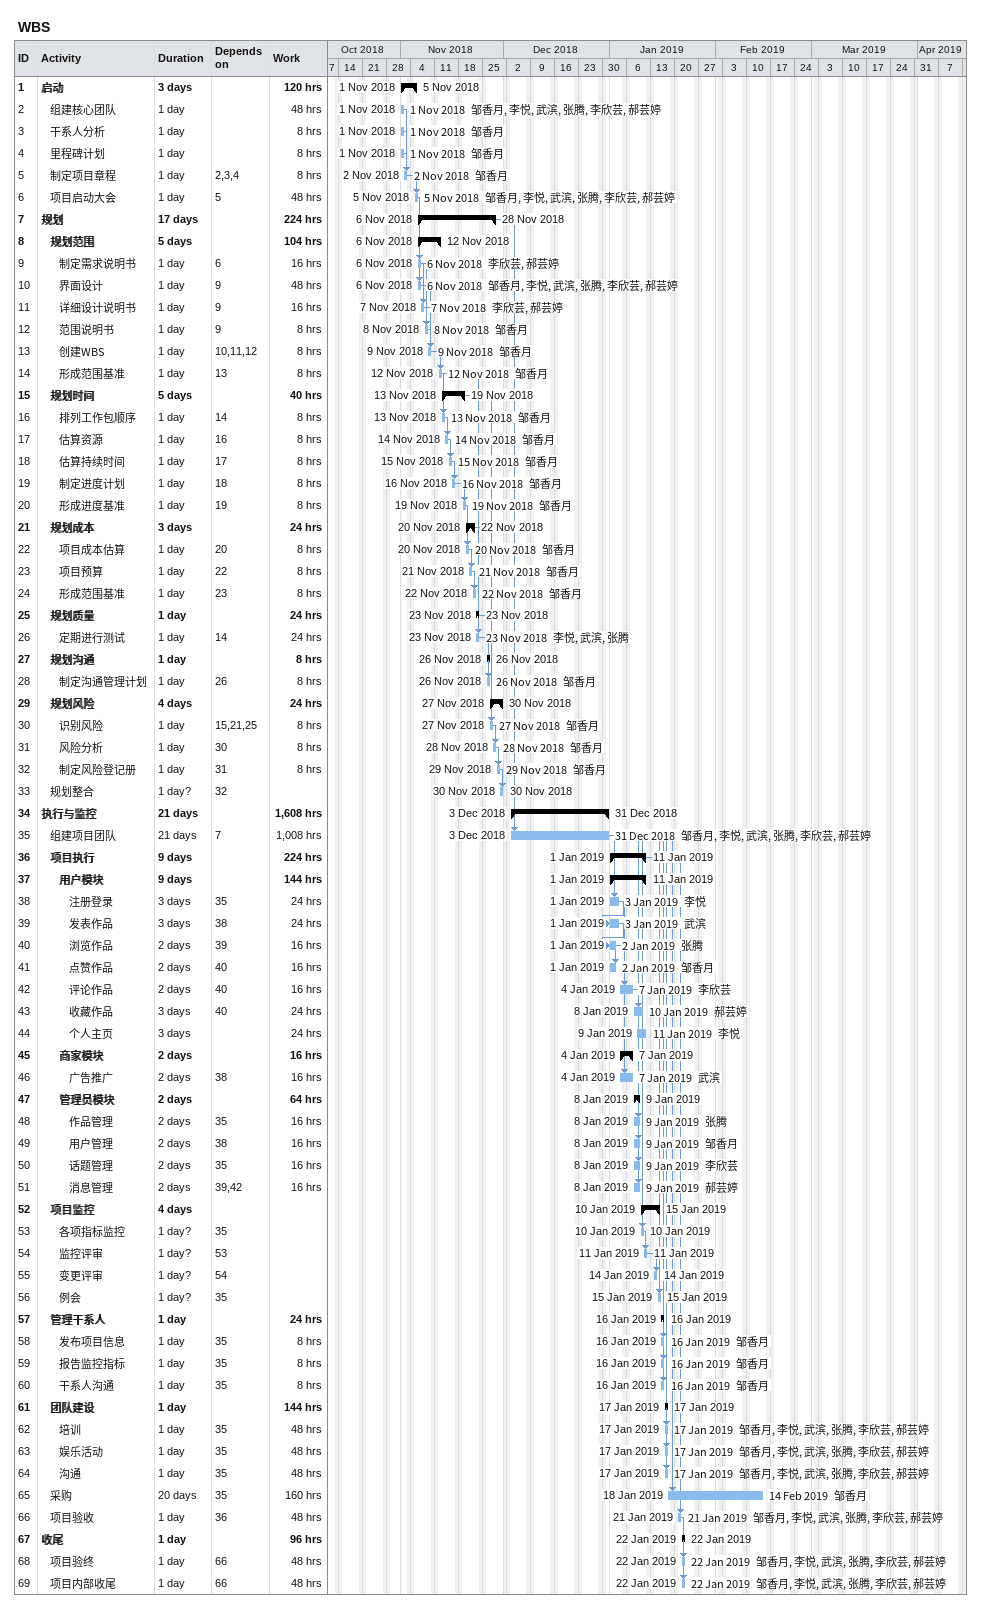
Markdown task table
WBS

| ID | Level | Task | Duration | Start | Finish | Predecessors | Resources | Work (h) |
|---|---|---|---|---|---|---|---|---|
| 1 | 1 | **启动** | 3d | 2018-11-01 | 2018-11-05 |  |  | 120 |
| 2 | 2 | 组建核心团队 | 1d | 2018-11-01 | 2018-11-01 |  | 邹香月, 李悦, 武滨, 张腾, 李欣芸, 郝芸婷 | 48 |
| 3 | 2 | 干系人分析 | 1d | 2018-11-01 | 2018-11-01 |  | 邹香月 | 8 |
| 4 | 2 | 里程碑计划 | 1d | 2018-11-01 | 2018-11-01 |  | 邹香月 | 8 |
| 5 | 2 | 制定项目章程 | 1d | 2018-11-02 | 2018-11-02 | 2, 3, 4 | 邹香月 | 8 |
| 6 | 2 | 项目启动大会 | 1d | 2018-11-05 | 2018-11-05 | 5 | 邹香月, 李悦, 武滨, 张腾, 李欣芸, 郝芸婷 | 48 |
| 7 | 1 | **规划** | 17d | 2018-11-06 | 2018-11-28 |  |  | 224 |
| 8 | 2 | **规划范围** | 5d | 2018-11-06 | 2018-11-12 |  |  | 104 |
| 9 | 3 | 制定需求说明书 | 1d | 2018-11-06 | 2018-11-06 | 6 | 李欣芸, 郝芸婷 | 16 |
| 10 | 3 | 界面设计 | 1d | 2018-11-06 | 2018-11-06 | 9 | 邹香月, 李悦, 武滨, 张腾, 李欣芸, 郝芸婷 | 48 |
| 11 | 3 | 详细设计说明书 | 1d | 2018-11-07 | 2018-11-07 | 9 | 李欣芸, 郝芸婷 | 16 |
| 12 | 3 | 范围说明书 | 1d | 2018-11-08 | 2018-11-08 | 9 | 邹香月 | 8 |
| 13 | 3 | 创建WBS | 1d | 2018-11-09 | 2018-11-09 | 10, 11, 12 | 邹香月 | 8 |
| 14 | 3 | 形成范围基准 | 1d | 2018-11-12 | 2018-11-12 | 13 | 邹香月 | 8 |
| 15 | 2 | **规划时间** | 5d | 2018-11-13 | 2018-11-19 |  |  | 40 |
| 16 | 3 | 排列工作包顺序 | 1d | 2018-11-13 | 2018-11-13 | 14 | 邹香月 | 8 |
| 17 | 3 | 估算资源 | 1d | 2018-11-14 | 2018-11-14 | 16 | 邹香月 | 8 |
| 18 | 3 | 估算持续时间 | 1d | 2018-11-15 | 2018-11-15 | 17 | 邹香月 | 8 |
| 19 | 3 | 制定进度计划 | 1d | 2018-11-16 | 2018-11-16 | 18 | 邹香月 | 8 |
| 20 | 3 | 形成进度基准 | 1d | 2018-11-19 | 2018-11-19 | 19 | 邹香月 | 8 |
| 21 | 2 | **规划成本** | 3d | 2018-11-20 | 2018-11-22 |  |  | 24 |
| 22 | 3 | 项目成本估算 | 1d | 2018-11-20 | 2018-11-20 | 20 | 邹香月 | 8 |
| 23 | 3 | 项目预算 | 1d | 2018-11-21 | 2018-11-21 | 22 | 邹香月 | 8 |
| 24 | 3 | 形成范围基准 | 1d | 2018-11-22 | 2018-11-22 | 23 | 邹香月 | 8 |
| 25 | 2 | **规划质量** | 1d | 2018-11-23 | 2018-11-23 |  |  | 24 |
| 26 | 3 | 定期进行测试 | 1d | 2018-11-23 | 2018-11-23 | 14 | 李悦, 武滨, 张腾 | 24 |
| 27 | 2 | **规划沟通** | 1d | 2018-11-26 | 2018-11-26 |  |  | 8 |
| 28 | 3 | 制定沟通管理计划 | 1d | 2018-11-26 | 2018-11-26 | 26 | 邹香月 | 8 |
| 29 | 2 | **规划风险** | 4d | 2018-11-27 | 2018-11-30 |  |  | 24 |
| 30 | 3 | 识别风险 | 1d | 2018-11-27 | 2018-11-27 | 15, 21, 25 | 邹香月 | 8 |
| 31 | 3 | 风险分析 | 1d | 2018-11-28 | 2018-11-28 | 30 | 邹香月 | 8 |
| 32 | 3 | 制定风险登记册 | 1d | 2018-11-29 | 2018-11-29 | 31 | 邹香月 | 8 |
| 33 | 2 | 规划整合 | 1d? | 2018-11-30 | 2018-11-30 | 32 |  |  |
| 34 | 1 | **执行与监控** | 21d | 2018-12-03 | 2018-12-31 |  |  | 1608 |
| 35 | 2 | 组建项目团队 | 21d | 2018-12-03 | 2018-12-31 | 7 | 邹香月, 李悦, 武滨, 张腾, 李欣芸, 郝芸婷 | 1008 |
| 36 | 2 | **项目执行** | 9d | 2019-01-01 | 2019-01-11 |  |  | 224 |
| 37 | 3 | **用户模块** | 9d | 2019-01-01 | 2019-01-11 |  |  | 144 |
| 38 | 4 | 注册登录 | 3d | 2019-01-01 | 2019-01-03 | 35 | 李悦 | 24 |
| 39 | 4 | 发表作品 | 3d | 2019-01-01 | 2019-01-03 | 38 | 武滨 | 24 |
| 40 | 4 | 浏览作品 | 2d | 2019-01-01 | 2019-01-02 | 39 | 张腾 | 16 |
| 41 | 4 | 点赞作品 | 2d | 2019-01-01 | 2019-01-02 | 40 | 邹香月 | 16 |
| 42 | 4 | 评论作品 | 2d | 2019-01-04 | 2019-01-07 | 40 | 李欣芸 | 16 |
| 43 | 4 | 收藏作品 | 3d | 2019-01-08 | 2019-01-10 | 40 | 郝芸婷 | 24 |
| 44 | 4 | 个人主页 | 3d | 2019-01-09 | 2019-01-11 |  | 李悦 | 24 |
| 45 | 3 | **商家模块** | 2d | 2019-01-04 | 2019-01-07 |  |  | 16 |
| 46 | 4 | 广告推广 | 2d | 2019-01-04 | 2019-01-07 | 38 | 武滨 | 16 |
| 47 | 3 | **管理员模块** | 2d | 2019-01-08 | 2019-01-09 |  |  | 64 |
| 48 | 4 | 作品管理 | 2d | 2019-01-08 | 2019-01-09 | 35 | 张腾 | 16 |
| 49 | 4 | 用户管理 | 2d | 2019-01-08 | 2019-01-09 | 38 | 邹香月 | 16 |
| 50 | 4 | 话题管理 | 2d | 2019-01-08 | 2019-01-09 | 35 | 李欣芸 | 16 |
| 51 | 4 | 消息管理 | 2d | 2019-01-08 | 2019-01-09 | 39, 42 | 郝芸婷 | 16 |
| 52 | 2 | **项目监控** | 4d | 2019-01-10 | 2019-01-15 |  |  |  |
| 53 | 3 | 各项指标监控 | 1d? | 2019-01-10 | 2019-01-10 | 35 |  |  |
| 54 | 3 | 监控评审 | 1d? | 2019-01-11 | 2019-01-11 | 53 |  |  |
| 55 | 3 | 变更评审 | 1d? | 2019-01-14 | 2019-01-14 | 54 |  |  |
| 56 | 3 | 例会 | 1d? | 2019-01-15 | 2019-01-15 | 35 |  |  |
| 57 | 2 | **管理干系人** | 1d | 2019-01-16 | 2019-01-16 |  |  | 24 |
| 58 | 3 | 发布项目信息 | 1d | 2019-01-16 | 2019-01-16 | 35 | 邹香月 | 8 |
| 59 | 3 | 报告监控指标 | 1d | 2019-01-16 | 2019-01-16 | 35 | 邹香月 | 8 |
| 60 | 3 | 干系人沟通 | 1d | 2019-01-16 | 2019-01-16 | 35 | 邹香月 | 8 |
| 61 | 2 | **团队建设** | 1d | 2019-01-17 | 2019-01-17 |  |  | 144 |
| 62 | 3 | 培训 | 1d | 2019-01-17 | 2019-01-17 | 35 | 邹香月, 李悦, 武滨, 张腾, 李欣芸, 郝芸婷 | 48 |
| 63 | 3 | 娱乐活动 | 1d | 2019-01-17 | 2019-01-17 | 35 | 邹香月, 李悦, 武滨, 张腾, 李欣芸, 郝芸婷 | 48 |
| 64 | 3 | 沟通 | 1d | 2019-01-17 | 2019-01-17 | 35 | 邹香月, 李悦, 武滨, 张腾, 李欣芸, 郝芸婷 | 48 |
| 65 | 2 | 采购 | 20d | 2019-01-18 | 2019-02-14 | 35 | 邹香月 | 160 |
| 66 | 2 | 项目验收 | 1d | 2019-01-21 | 2019-01-21 | 36 | 邹香月, 李悦, 武滨, 张腾, 李欣芸, 郝芸婷 | 48 |
| 67 | 1 | **收尾** | 1d | 2019-01-22 | 2019-01-22 |  |  | 96 |
| 68 | 2 | 项目验终 | 1d | 2019-01-22 | 2019-01-22 | 66 | 邹香月, 李悦, 武滨, 张腾, 李欣芸, 郝芸婷 | 48 |
| 69 | 2 | 项目内部收尾 | 1d | 2019-01-22 | 2019-01-22 | 66 | 邹香月, 李悦, 武滨, 张腾, 李欣芸, 郝芸婷 | 48 |
